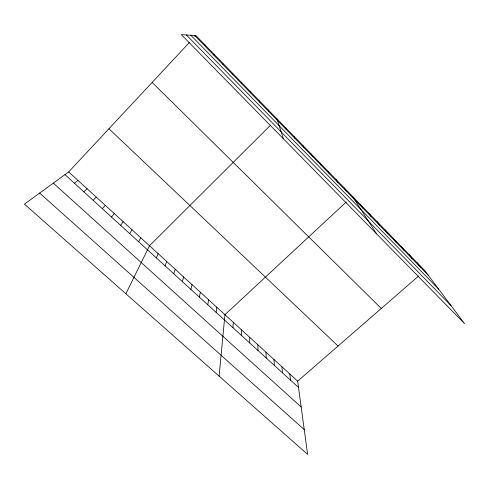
<?xml version="1.0" encoding="UTF-8"?>
<svg xmlns="http://www.w3.org/2000/svg" width="489" height="489" viewBox="0 0 489 489"><rect width="100%" height="100%" fill="white"/><g stroke="black" fill="none" stroke-linecap="round" stroke-linejoin="round"><path stroke-width="0.73" d="M249.708 342.972L249.732 337.355M250.57 92.879L250.582 91.761M241.352 335.362L241.535 329.867M232.935 327.691L233.277 322.318M219.103 376.145L224.952 314.714L346.31 201.963M216.156 312.404L216.816 307.275M207.801 304.788L208.62 299.788M199.378 297.116L200.362 292.239M241.444 83.509L241.645 82.586M190.893 289.384L192.043 284.635M182.348 281.591L183.656 276.976M173.729 273.742L175.215 269.256M165.05 265.833L166.706 261.481M156.303 257.862L158.13 253.644M125.869 293.755L149.493 245.753L270.686 125.086M232.238 74.065L232.636 73.338M138.607 241.731L140.789 237.801M129.652 233.571L132.018 229.781M120.63 225.35L123.179 221.706M111.535 217.061L114.273 213.571M102.366 208.711L105.3 205.368M68.698 171.92L297.66 381.157L307.599 454.354L24.45 204.127L68.698 171.92L189.426 42.445M194.86 36.62L195.844 35.563L424.813 270.631L464.55 323.632L181.352 34.646L195.844 35.563M93.13 200.294L96.26 197.104M83.821 191.804L87.14 188.772M222.96 64.542L223.552 64.01M297.66 381.157L418.737 275.912M74.432 183.253L77.959 180.38M213.601 54.939L214.396 54.603M204.164 45.257L205.16 45.122M39.64 193.069L304.237 429.605M53.301 183.124L301.175 407.013M64.97 174.628L298.516 387.453M108.949 128.754L338.082 346.023M152.146 82.427L381.286 308.467M186.376 34.963L451.005 305.57M194.64 35.489L428.193 275.142M190.851 35.251L438.743 289.207M417.019 262.624L420.259 266.994M409.165 254.561L412.264 258.791M401.243 246.432L404.201 250.521M393.266 238.241L396.078 242.183M385.222 229.983L387.881 233.773M377.117 221.658L379.629 225.301M368.944 213.271L371.304 216.761M360.711 204.818L362.911 208.149M352.404 196.297L376.603 233.889M344.287 187.959L346.169 190.973M336.102 179.555L337.826 182.415M327.85 171.083L329.415 173.784M319.537 162.55L320.937 165.08M311.157 153.943L312.392 156.315M302.709 145.276L303.773 147.47M294.195 136.535L295.087 138.558M285.613 127.721L286.328 129.573M276.963 118.839L283.394 138.778M268.241 109.884L268.595 111.376M259.445 100.862L259.622 102.164M289.818 373.993L290.533 380.179M281.921 366.774L282.489 372.85M273.962 359.501L274.384 365.466M265.949 352.172L266.224 358.027M257.868 344.794L257.996 350.527"/></g></svg>
